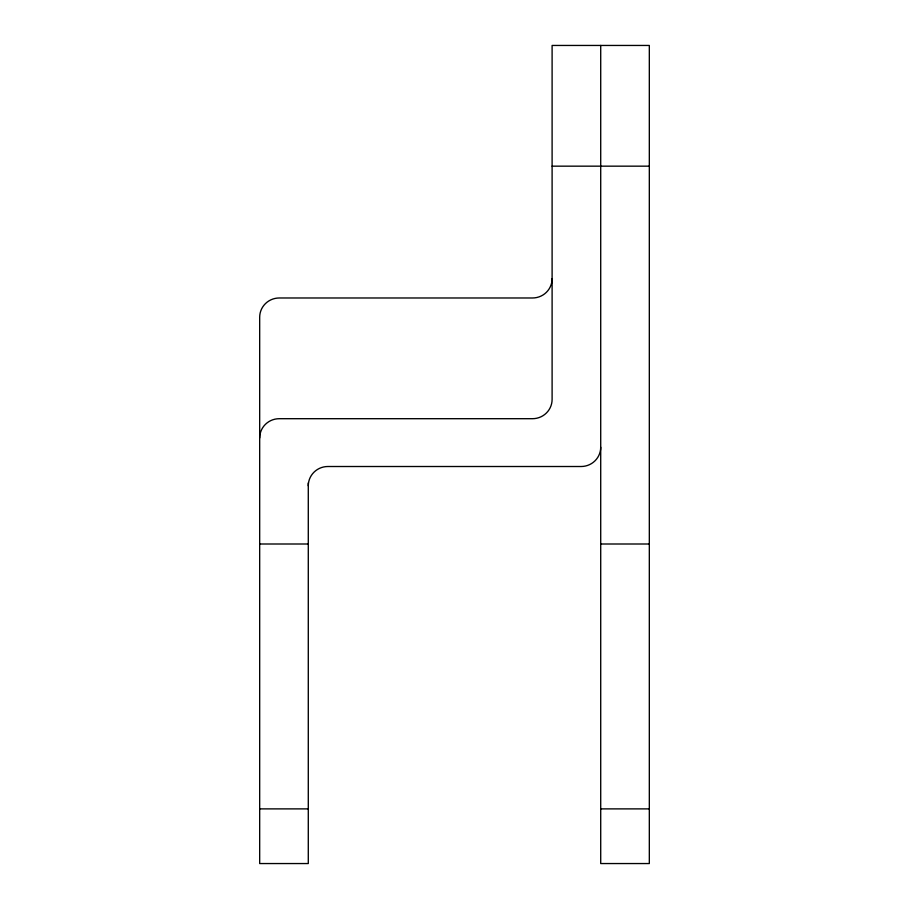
<?xml version="1.0" encoding="UTF-8"?>
<svg xmlns="http://www.w3.org/2000/svg" width="909" height="909" viewBox="0 0 909 909"><rect width="100%" height="100%" fill="white"/><g stroke="black" fill="none" stroke-linecap="round" stroke-linejoin="round"><path stroke-width="1.36" d="M552.104 166.165L649.321 166.165M259.679 544.002L308.287 544.002M600.713 544.002L649.321 544.002M259.679 808.885L308.287 808.885M600.713 808.885L649.321 808.885M600.713 45.45L600.713 863.55L649.321 863.55L649.321 45.45L552.104 45.45L552.104 399.426A19.6 19.282 0 0 1 532.504 418.697L279.279 418.697A19.6 19.282 0 0 0 259.679 437.979M308.287 482.929L308.287 863.55L259.679 863.55L259.679 317.264A19.6 19.282 0 0 1 279.279 297.982L532.504 297.982A19.6 19.282 0 0 0 552.104 278.711M600.713 447.228A19.6 19.282 0 0 1 581.112 466.51L327.888 466.51A19.6 19.282 0 0 0 308.287 485.781"/></g></svg>
